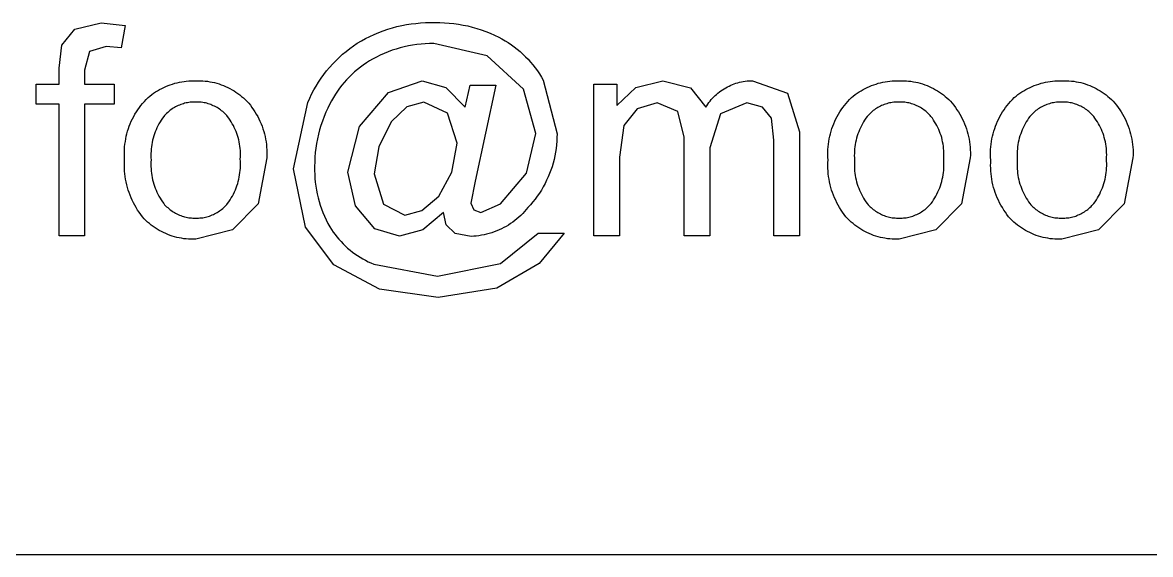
# Model space of a CAD drawing. Header units: inches. Extents: x 0 to 97, y -45 to 96.
# Drawn here: x 70.22 to 80.98, y -44.77 to -39.69 of the extents above; entities that cross this region are included whole.
import ezdxf

# ---------------------------------------------------------------- set-up
doc = ezdxf.new("R2010")
doc.units = ezdxf.units.IN
doc.header["$MEASUREMENT"] = 0
doc.layers.add('Information', color=7, linetype='Continuous', true_color=0x000000)

msp = doc.modelspace()

# ---------------------------------------------------------------- linework, layer by layer
at = {"layer": 'Information'}
for p, q in [((70.72, -39.757), (70.97, -39.697)), ((70.97, -39.697), (71.199, -39.722)), ((73.839, -39.723), (73.884, -39.714)), ((73.884, -39.714), (73.929, -39.707)), ((73.929, -39.707), (73.975, -39.702)), ((73.975, -39.702), (74.02, -39.697)), ((74.02, -39.697), (74.066, -39.695)), ((74.066, -39.695), (74.112, -39.694)), ((74.112, -39.694), (74.158, -39.695)), ((74.158, -39.695), (74.202, -39.695)), ((74.202, -39.695), (74.247, -39.696)), ((74.247, -39.696), (74.292, -39.699)), ((74.292, -39.699), (74.337, -39.704)), ((74.337, -39.704), (74.381, -39.71)), ((74.381, -39.71), (74.426, -39.718)), ((70.595, -39.911), (70.72, -39.757)), ((71.199, -39.722), (71.162, -39.936)), ((73.536, -39.826), (73.578, -39.807)), ((73.578, -39.807), (73.62, -39.789)), ((73.62, -39.789), (73.663, -39.773)), ((73.663, -39.773), (73.706, -39.758)), ((73.706, -39.758), (73.75, -39.745)), ((73.75, -39.745), (73.794, -39.733)), ((73.794, -39.733), (73.839, -39.723)), ((74.426, -39.718), (74.47, -39.727)), ((74.47, -39.727), (74.513, -39.738)), ((74.513, -39.738), (74.556, -39.75)), ((74.556, -39.75), (74.599, -39.764)), ((74.599, -39.764), (74.641, -39.779)), ((74.641, -39.779), (74.683, -39.796)), ((74.683, -39.796), (74.724, -39.814)), ((74.724, -39.814), (74.765, -39.833)), ((70.569, -40.128), (70.595, -39.911)), ((71.018, -39.922), (70.86, -39.97)), ((71.162, -39.936), (71.018, -39.922)), ((73.343, -39.942), (73.379, -39.916)), ((73.379, -39.916), (73.415, -39.891)), ((73.415, -39.891), (73.455, -39.868)), ((73.455, -39.868), (73.495, -39.846)), ((73.495, -39.846), (73.536, -39.826)), ((73.864, -39.925), (73.824, -39.935)), ((73.903, -39.916), (73.864, -39.925)), ((73.943, -39.909), (73.903, -39.916)), ((73.983, -39.903), (73.943, -39.909)), ((74.024, -39.899), (73.983, -39.903)), ((74.064, -39.896), (74.024, -39.899)), ((74.105, -39.894), (74.064, -39.896)), ((74.145, -39.894), (74.105, -39.894)), ((74.656, -40.012), (74.145, -39.894)), ((74.765, -39.833), (74.796, -39.85)), ((74.796, -39.85), (74.827, -39.868)), ((74.827, -39.868), (74.856, -39.886)), ((74.856, -39.886), (74.886, -39.906)), ((74.886, -39.906), (74.914, -39.927)), ((74.914, -39.927), (74.942, -39.949)), ((70.86, -39.97), (70.813, -40.149)), ((73.211, -40.058), (73.243, -40.027)), ((73.243, -40.027), (73.275, -39.997)), ((73.275, -39.997), (73.309, -39.969)), ((73.309, -39.969), (73.343, -39.942)), ((73.598, -40.024), (73.562, -40.043)), ((73.634, -40.006), (73.598, -40.024)), ((73.671, -39.989), (73.634, -40.006)), ((73.709, -39.974), (73.671, -39.989)), ((73.747, -39.959), (73.709, -39.974)), ((73.786, -39.947), (73.747, -39.959)), ((73.824, -39.935), (73.786, -39.947)), ((75.003, -40.329), (74.656, -40.012)), ((74.942, -39.949), (74.969, -39.972)), ((74.969, -39.972), (74.995, -39.995)), ((74.995, -39.995), (75.021, -40.02)), ((75.021, -40.02), (75.045, -40.045)), ((70.569, -40.282), (70.569, -40.128)), ((73.123, -40.156), (73.151, -40.122)), ((73.151, -40.122), (73.181, -40.089)), ((73.181, -40.089), (73.211, -40.058)), ((73.417, -40.143), (73.39, -40.166)), ((73.445, -40.121), (73.417, -40.143)), ((73.473, -40.1), (73.445, -40.121)), ((73.502, -40.08), (73.473, -40.1)), ((73.532, -40.061), (73.502, -40.08)), ((73.562, -40.043), (73.532, -40.061)), ((75.045, -40.045), (75.069, -40.072)), ((75.069, -40.072), (75.091, -40.099)), ((75.091, -40.099), (75.113, -40.127)), ((75.113, -40.127), (75.134, -40.155)), ((70.813, -40.149), (70.813, -40.282)), ((71.762, -40.256), (71.784, -40.253)), ((71.784, -40.253), (71.807, -40.251)), ((71.807, -40.251), (71.829, -40.25)), ((71.829, -40.25), (71.852, -40.249)), ((71.852, -40.249), (71.874, -40.25)), ((71.874, -40.25), (71.897, -40.249)), ((71.897, -40.249), (71.919, -40.25)), ((71.919, -40.25), (71.942, -40.251)), ((71.942, -40.251), (71.964, -40.253)), ((71.964, -40.253), (71.986, -40.255)), ((73.046, -40.263), (73.07, -40.226)), ((73.07, -40.226), (73.096, -40.191)), ((73.096, -40.191), (73.123, -40.156)), ((73.314, -40.24), (73.291, -40.266)), ((73.339, -40.214), (73.314, -40.24)), ((73.364, -40.189), (73.339, -40.214)), ((73.39, -40.166), (73.364, -40.189)), ((73.713, -40.361), (74.033, -40.252)), ((74.033, -40.252), (74.26, -40.314)), ((75.134, -40.155), (75.153, -40.185)), ((75.153, -40.185), (75.172, -40.215)), ((75.172, -40.215), (75.19, -40.245)), ((75.19, -40.245), (75.322, -40.758)), ((76.074, -40.314), (76.332, -40.25)), ((76.332, -40.25), (76.596, -40.316)), ((77.117, -40.254), (77.135, -40.252)), ((77.135, -40.252), (77.152, -40.251)), ((77.152, -40.251), (77.17, -40.25)), ((77.17, -40.25), (77.188, -40.25)), ((77.188, -40.25), (77.52, -40.369)), ((78.475, -40.256), (78.497, -40.253)), ((78.497, -40.253), (78.52, -40.251)), ((78.52, -40.251), (78.542, -40.25)), ((78.542, -40.25), (78.565, -40.249)), ((78.565, -40.249), (78.587, -40.25)), ((78.587, -40.25), (78.61, -40.249)), ((78.61, -40.249), (78.632, -40.25)), ((78.632, -40.25), (78.655, -40.251)), ((78.655, -40.251), (78.677, -40.253)), ((78.677, -40.253), (78.699, -40.255)), ((80.028, -40.256), (80.05, -40.253)), ((80.05, -40.253), (80.073, -40.251)), ((80.073, -40.251), (80.095, -40.25)), ((80.095, -40.25), (80.117, -40.249)), ((80.117, -40.249), (80.14, -40.25)), ((80.14, -40.25), (80.162, -40.249)), ((80.162, -40.249), (80.185, -40.25)), ((80.185, -40.25), (80.207, -40.251)), ((80.207, -40.251), (80.23, -40.253)), ((80.23, -40.253), (80.252, -40.255)), ((70.352, -40.473), (70.352, -40.282)), ((70.352, -40.282), (70.569, -40.282)), ((70.813, -40.282), (71.096, -40.282)), ((71.096, -40.282), (71.096, -40.473)), ((71.472, -40.369), (71.491, -40.357)), ((71.491, -40.357), (71.51, -40.345)), ((71.51, -40.345), (71.529, -40.334)), ((71.529, -40.334), (71.549, -40.323)), ((71.549, -40.323), (71.569, -40.313)), ((71.569, -40.313), (71.59, -40.304)), ((71.59, -40.304), (71.61, -40.296)), ((71.61, -40.296), (71.631, -40.288)), ((71.631, -40.288), (71.653, -40.281)), ((71.653, -40.281), (71.674, -40.274)), ((71.674, -40.274), (71.696, -40.269)), ((71.696, -40.269), (71.718, -40.264)), ((71.718, -40.264), (71.74, -40.259)), ((71.74, -40.259), (71.762, -40.256)), ((71.986, -40.255), (72.009, -40.259)), ((72.009, -40.259), (72.031, -40.263)), ((72.031, -40.263), (72.053, -40.268)), ((72.053, -40.268), (72.075, -40.274)), ((72.075, -40.274), (72.096, -40.28)), ((72.096, -40.28), (72.118, -40.288)), ((72.118, -40.288), (72.139, -40.296)), ((72.139, -40.296), (72.159, -40.305)), ((72.159, -40.305), (72.18, -40.314)), ((72.18, -40.314), (72.2, -40.324)), ((72.2, -40.324), (72.22, -40.335)), ((72.22, -40.335), (72.239, -40.347)), ((72.239, -40.347), (72.258, -40.359)), ((72.258, -40.359), (72.277, -40.372)), ((72.98, -40.377), (73.001, -40.338)), ((73.001, -40.338), (73.023, -40.3)), ((73.023, -40.3), (73.046, -40.263)), ((73.226, -40.35), (73.206, -40.379)), ((73.246, -40.321), (73.226, -40.35)), ((73.268, -40.293), (73.246, -40.321)), ((73.291, -40.266), (73.268, -40.293)), ((74.26, -40.314), (74.445, -40.503)), ((74.445, -40.503), (74.492, -40.292)), ((74.492, -40.292), (74.736, -40.292)), ((74.736, -40.292), (74.539, -41.207)), ((75.12, -40.754), (75.003, -40.329)), ((75.674, -41.73), (75.674, -40.282)), ((75.674, -40.282), (75.893, -40.282)), ((75.893, -40.282), (75.893, -40.485)), ((75.893, -40.485), (76.074, -40.314)), ((76.596, -40.316), (76.741, -40.503)), ((76.857, -40.368), (76.871, -40.357)), ((76.871, -40.357), (76.886, -40.346)), ((76.886, -40.346), (76.901, -40.336)), ((76.901, -40.336), (76.916, -40.326)), ((76.916, -40.326), (76.931, -40.317)), ((76.931, -40.317), (76.947, -40.309)), ((76.947, -40.309), (76.963, -40.301)), ((76.963, -40.301), (76.979, -40.293)), ((76.979, -40.293), (76.996, -40.286)), ((76.996, -40.286), (77.012, -40.28)), ((77.012, -40.28), (77.029, -40.274)), ((77.029, -40.274), (77.047, -40.269)), ((77.047, -40.269), (77.064, -40.264)), ((77.064, -40.264), (77.081, -40.261)), ((77.081, -40.261), (77.099, -40.257)), ((77.099, -40.257), (77.117, -40.254)), ((78.185, -40.369), (78.204, -40.357)), ((78.204, -40.357), (78.223, -40.345)), ((78.223, -40.345), (78.242, -40.334)), ((78.242, -40.334), (78.262, -40.323)), ((78.262, -40.323), (78.282, -40.313)), ((78.282, -40.313), (78.303, -40.304)), ((78.303, -40.304), (78.323, -40.296)), ((78.323, -40.296), (78.344, -40.288)), ((78.344, -40.288), (78.366, -40.281)), ((78.366, -40.281), (78.387, -40.274)), ((78.387, -40.274), (78.409, -40.269)), ((78.409, -40.269), (78.431, -40.264)), ((78.431, -40.264), (78.453, -40.259)), ((78.453, -40.259), (78.475, -40.256)), ((78.699, -40.255), (78.722, -40.259)), ((78.722, -40.259), (78.744, -40.263)), ((78.744, -40.263), (78.766, -40.268)), ((78.766, -40.268), (78.788, -40.274)), ((78.788, -40.274), (78.809, -40.28)), ((78.809, -40.28), (78.831, -40.288)), ((78.831, -40.288), (78.852, -40.296)), ((78.852, -40.296), (78.872, -40.305)), ((78.872, -40.305), (78.893, -40.314)), ((78.893, -40.314), (78.913, -40.324)), ((78.913, -40.324), (78.933, -40.335)), ((78.933, -40.335), (78.952, -40.347)), ((78.952, -40.347), (78.971, -40.359)), ((78.971, -40.359), (78.99, -40.372)), ((79.738, -40.369), (79.756, -40.357)), ((79.756, -40.357), (79.776, -40.345)), ((79.776, -40.345), (79.795, -40.334)), ((79.795, -40.334), (79.815, -40.323)), ((79.815, -40.323), (79.835, -40.313)), ((79.835, -40.313), (79.855, -40.304)), ((79.855, -40.304), (79.876, -40.296)), ((79.876, -40.296), (79.897, -40.288)), ((79.897, -40.288), (79.919, -40.281)), ((79.919, -40.281), (79.94, -40.274)), ((79.94, -40.274), (79.962, -40.269)), ((79.962, -40.269), (79.984, -40.264)), ((79.984, -40.264), (80.006, -40.259)), ((80.006, -40.259), (80.028, -40.256)), ((80.252, -40.255), (80.275, -40.259)), ((80.275, -40.259), (80.297, -40.263)), ((80.297, -40.263), (80.319, -40.268)), ((80.319, -40.268), (80.341, -40.274)), ((80.341, -40.274), (80.362, -40.28)), ((80.362, -40.28), (80.383, -40.288)), ((80.383, -40.288), (80.405, -40.296)), ((80.405, -40.296), (80.425, -40.305)), ((80.425, -40.305), (80.446, -40.314)), ((80.446, -40.314), (80.466, -40.324)), ((80.466, -40.324), (80.486, -40.335)), ((80.486, -40.335), (80.505, -40.347)), ((80.505, -40.347), (80.524, -40.359)), ((80.524, -40.359), (80.543, -40.372)), ((71.351, -40.486), (71.367, -40.466)), ((71.367, -40.466), (71.384, -40.447)), ((71.384, -40.447), (71.401, -40.428)), ((71.401, -40.428), (71.419, -40.41)), ((71.419, -40.41), (71.436, -40.396)), ((71.436, -40.396), (71.454, -40.382)), ((71.454, -40.382), (71.472, -40.369)), ((71.756, -40.469), (71.743, -40.473)), ((71.768, -40.465), (71.756, -40.469)), ((71.781, -40.462), (71.768, -40.465)), ((71.794, -40.459), (71.781, -40.462)), ((71.808, -40.457), (71.794, -40.459)), ((71.821, -40.455), (71.808, -40.457)), ((71.834, -40.454), (71.821, -40.455)), ((71.847, -40.453), (71.834, -40.454)), ((71.861, -40.453), (71.847, -40.453)), ((71.874, -40.453), (71.861, -40.453)), ((71.887, -40.453), (71.874, -40.453)), ((71.9, -40.453), (71.887, -40.453)), ((71.914, -40.454), (71.9, -40.453)), ((71.927, -40.455), (71.914, -40.454)), ((71.94, -40.457), (71.927, -40.455)), ((71.953, -40.46), (71.94, -40.457)), ((71.966, -40.462), (71.953, -40.46)), ((71.979, -40.465), (71.966, -40.462)), ((71.992, -40.469), (71.979, -40.465)), ((72.277, -40.372), (72.295, -40.385)), ((72.295, -40.385), (72.312, -40.399)), ((72.312, -40.399), (72.329, -40.414)), ((72.329, -40.414), (72.346, -40.429)), ((72.346, -40.429), (72.362, -40.445)), ((72.362, -40.445), (72.379, -40.465)), ((72.379, -40.465), (72.395, -40.484)), ((72.806, -41.091), (72.943, -40.457)), ((72.943, -40.457), (72.961, -40.417)), ((72.961, -40.417), (72.98, -40.377)), ((73.17, -40.44), (73.153, -40.471)), ((73.188, -40.409), (73.17, -40.44)), ((73.206, -40.379), (73.188, -40.409)), ((73.437, -40.688), (73.713, -40.361)), ((74.051, -40.455), (73.887, -40.5)), ((74.275, -40.558), (74.051, -40.455)), ((76.278, -40.462), (76.086, -40.517)), ((76.474, -40.544), (76.278, -40.462)), ((76.76, -40.473), (76.771, -40.458)), ((76.771, -40.458), (76.782, -40.444)), ((76.782, -40.444), (76.793, -40.43)), ((76.793, -40.43), (76.805, -40.417)), ((76.805, -40.417), (76.818, -40.404)), ((76.818, -40.404), (76.83, -40.392)), ((76.83, -40.392), (76.844, -40.38)), ((76.844, -40.38), (76.857, -40.368)), ((77.134, -40.462), (76.88, -40.564)), ((77.281, -40.502), (77.134, -40.462)), ((77.52, -40.369), (77.635, -40.736)), ((78.064, -40.486), (78.08, -40.466)), ((78.08, -40.466), (78.097, -40.447)), ((78.097, -40.447), (78.114, -40.428)), ((78.114, -40.428), (78.132, -40.41)), ((78.132, -40.41), (78.149, -40.396)), ((78.149, -40.396), (78.167, -40.382)), ((78.167, -40.382), (78.185, -40.369)), ((78.469, -40.469), (78.456, -40.473)), ((78.481, -40.465), (78.469, -40.469)), ((78.494, -40.462), (78.481, -40.465)), ((78.507, -40.459), (78.494, -40.462)), ((78.521, -40.457), (78.507, -40.459)), ((78.534, -40.455), (78.521, -40.457)), ((78.547, -40.454), (78.534, -40.455)), ((78.56, -40.453), (78.547, -40.454)), ((78.574, -40.453), (78.56, -40.453)), ((78.587, -40.453), (78.574, -40.453)), ((78.6, -40.453), (78.587, -40.453)), ((78.613, -40.453), (78.6, -40.453)), ((78.627, -40.454), (78.613, -40.453)), ((78.64, -40.455), (78.627, -40.454)), ((78.653, -40.457), (78.64, -40.455)), ((78.666, -40.46), (78.653, -40.457)), ((78.679, -40.462), (78.666, -40.46)), ((78.692, -40.465), (78.679, -40.462)), ((78.705, -40.469), (78.692, -40.465)), ((78.99, -40.372), (79.008, -40.385)), ((79.008, -40.385), (79.025, -40.399)), ((79.025, -40.399), (79.042, -40.414)), ((79.042, -40.414), (79.059, -40.429)), ((79.059, -40.429), (79.075, -40.445)), ((79.075, -40.445), (79.092, -40.465)), ((79.092, -40.465), (79.108, -40.484)), ((79.617, -40.486), (79.633, -40.466)), ((79.633, -40.466), (79.649, -40.447)), ((79.649, -40.447), (79.667, -40.428)), ((79.667, -40.428), (79.684, -40.41)), ((79.684, -40.41), (79.702, -40.396)), ((79.702, -40.396), (79.72, -40.382)), ((79.72, -40.382), (79.738, -40.369)), ((80.021, -40.469), (80.009, -40.473)), ((80.034, -40.465), (80.021, -40.469)), ((80.047, -40.462), (80.034, -40.465)), ((80.06, -40.459), (80.047, -40.462)), ((80.073, -40.457), (80.06, -40.459)), ((80.087, -40.455), (80.073, -40.457)), ((80.1, -40.454), (80.087, -40.455)), ((80.113, -40.453), (80.1, -40.454)), ((80.126, -40.453), (80.113, -40.453)), ((80.14, -40.453), (80.126, -40.453)), ((80.153, -40.453), (80.14, -40.453)), ((80.166, -40.453), (80.153, -40.453)), ((80.18, -40.454), (80.166, -40.453)), ((80.193, -40.455), (80.18, -40.454)), ((80.206, -40.457), (80.193, -40.455)), ((80.219, -40.46), (80.206, -40.457)), ((80.232, -40.462), (80.219, -40.46)), ((80.245, -40.465), (80.232, -40.462)), ((80.258, -40.469), (80.245, -40.465)), ((80.543, -40.372), (80.561, -40.385)), ((80.561, -40.385), (80.578, -40.399)), ((80.578, -40.399), (80.595, -40.414)), ((80.595, -40.414), (80.612, -40.429)), ((80.612, -40.429), (80.628, -40.445)), ((80.628, -40.445), (80.645, -40.465)), ((80.645, -40.465), (80.661, -40.484)), ((70.569, -40.473), (70.352, -40.473)), ((70.569, -41.73), (70.569, -40.473)), ((71.096, -40.473), (70.813, -40.473)), ((70.813, -40.473), (70.813, -41.73)), ((71.282, -40.591), (71.294, -40.569)), ((71.294, -40.569), (71.307, -40.548)), ((71.307, -40.548), (71.321, -40.526)), ((71.321, -40.526), (71.336, -40.506)), ((71.336, -40.506), (71.351, -40.486)), ((71.586, -40.571), (71.577, -40.58)), ((71.596, -40.561), (71.586, -40.571)), ((71.606, -40.552), (71.596, -40.561)), ((71.616, -40.544), (71.606, -40.552)), ((71.626, -40.535), (71.616, -40.544)), ((71.637, -40.527), (71.626, -40.535)), ((71.648, -40.519), (71.637, -40.527)), ((71.659, -40.512), (71.648, -40.519)), ((71.67, -40.505), (71.659, -40.512)), ((71.682, -40.499), (71.67, -40.505)), ((71.694, -40.493), (71.682, -40.499)), ((71.706, -40.487), (71.694, -40.493)), ((71.718, -40.482), (71.706, -40.487)), ((71.73, -40.477), (71.718, -40.482)), ((71.743, -40.473), (71.73, -40.477)), ((72.004, -40.473), (71.992, -40.469)), ((72.017, -40.477), (72.004, -40.473)), ((72.029, -40.482), (72.017, -40.477)), ((72.041, -40.488), (72.029, -40.482)), ((72.053, -40.493), (72.041, -40.488)), ((72.065, -40.499), (72.053, -40.493)), ((72.077, -40.506), (72.065, -40.499)), ((72.088, -40.513), (72.077, -40.506)), ((72.099, -40.52), (72.088, -40.513)), ((72.11, -40.528), (72.099, -40.52)), ((72.12, -40.536), (72.11, -40.528)), ((72.131, -40.544), (72.12, -40.536)), ((72.141, -40.553), (72.131, -40.544)), ((72.15, -40.562), (72.141, -40.553)), ((72.16, -40.571), (72.15, -40.562)), ((72.169, -40.581), (72.16, -40.571)), ((72.395, -40.484), (72.41, -40.505)), ((72.41, -40.505), (72.425, -40.526)), ((72.425, -40.526), (72.439, -40.547)), ((72.439, -40.547), (72.452, -40.569)), ((72.452, -40.569), (72.465, -40.591)), ((73.115, -40.551), (73.098, -40.592)), ((73.134, -40.511), (73.115, -40.551)), ((73.153, -40.471), (73.134, -40.511)), ((73.887, -40.5), (73.738, -40.642)), ((74.367, -40.845), (74.275, -40.558)), ((76.086, -40.517), (75.958, -40.676)), ((76.534, -40.789), (76.474, -40.544)), ((76.741, -40.503), (76.75, -40.488)), ((76.75, -40.488), (76.76, -40.473)), ((76.88, -40.564), (76.779, -40.889)), ((77.367, -40.606), (77.281, -40.502)), ((77.995, -40.591), (78.007, -40.569)), ((78.007, -40.569), (78.02, -40.548)), ((78.02, -40.548), (78.034, -40.526)), ((78.034, -40.526), (78.049, -40.506)), ((78.049, -40.506), (78.064, -40.486)), ((78.3, -40.571), (78.29, -40.58)), ((78.309, -40.561), (78.3, -40.571)), ((78.319, -40.552), (78.309, -40.561)), ((78.329, -40.544), (78.319, -40.552)), ((78.339, -40.535), (78.329, -40.544)), ((78.35, -40.527), (78.339, -40.535)), ((78.361, -40.519), (78.35, -40.527)), ((78.372, -40.512), (78.361, -40.519)), ((78.383, -40.505), (78.372, -40.512)), ((78.395, -40.499), (78.383, -40.505)), ((78.407, -40.493), (78.395, -40.499)), ((78.419, -40.487), (78.407, -40.493)), ((78.431, -40.482), (78.419, -40.487)), ((78.443, -40.477), (78.431, -40.482)), ((78.456, -40.473), (78.443, -40.477)), ((78.717, -40.473), (78.705, -40.469)), ((78.73, -40.477), (78.717, -40.473)), ((78.742, -40.482), (78.73, -40.477)), ((78.754, -40.488), (78.742, -40.482)), ((78.766, -40.493), (78.754, -40.488)), ((78.778, -40.499), (78.766, -40.493)), ((78.79, -40.506), (78.778, -40.499)), ((78.801, -40.513), (78.79, -40.506)), ((78.812, -40.52), (78.801, -40.513)), ((78.823, -40.528), (78.812, -40.52)), ((78.833, -40.536), (78.823, -40.528)), ((78.844, -40.544), (78.833, -40.536)), ((78.854, -40.553), (78.844, -40.544)), ((78.863, -40.562), (78.854, -40.553)), ((78.873, -40.571), (78.863, -40.562)), ((78.882, -40.581), (78.873, -40.571)), ((79.108, -40.484), (79.123, -40.505)), ((79.123, -40.505), (79.138, -40.526)), ((79.138, -40.526), (79.152, -40.547)), ((79.152, -40.547), (79.165, -40.569)), ((79.165, -40.569), (79.178, -40.591)), ((79.548, -40.591), (79.56, -40.569)), ((79.56, -40.569), (79.573, -40.548)), ((79.573, -40.548), (79.587, -40.526)), ((79.587, -40.526), (79.602, -40.506)), ((79.602, -40.506), (79.617, -40.486)), ((79.852, -40.571), (79.843, -40.58)), ((79.862, -40.561), (79.852, -40.571)), ((79.872, -40.552), (79.862, -40.561)), ((79.882, -40.544), (79.872, -40.552)), ((79.892, -40.535), (79.882, -40.544)), ((79.903, -40.527), (79.892, -40.535)), ((79.913, -40.519), (79.903, -40.527)), ((79.925, -40.512), (79.913, -40.519)), ((79.936, -40.505), (79.925, -40.512)), ((79.948, -40.499), (79.936, -40.505)), ((79.96, -40.493), (79.948, -40.499)), ((79.972, -40.487), (79.96, -40.493)), ((79.984, -40.482), (79.972, -40.487)), ((79.996, -40.477), (79.984, -40.482)), ((80.009, -40.473), (79.996, -40.477)), ((80.27, -40.473), (80.258, -40.469)), ((80.283, -40.477), (80.27, -40.473)), ((80.295, -40.482), (80.283, -40.477)), ((80.307, -40.488), (80.295, -40.482)), ((80.319, -40.493), (80.307, -40.488)), ((80.331, -40.499), (80.319, -40.493)), ((80.342, -40.506), (80.331, -40.499)), ((80.354, -40.513), (80.342, -40.506)), ((80.365, -40.52), (80.354, -40.513)), ((80.376, -40.528), (80.365, -40.52)), ((80.386, -40.536), (80.376, -40.528)), ((80.396, -40.544), (80.386, -40.536)), ((80.406, -40.553), (80.396, -40.544)), ((80.416, -40.562), (80.406, -40.553)), ((80.425, -40.571), (80.416, -40.562)), ((80.434, -40.581), (80.425, -40.571)), ((80.661, -40.484), (80.676, -40.505)), ((80.676, -40.505), (80.691, -40.526)), ((80.691, -40.526), (80.705, -40.547)), ((80.705, -40.547), (80.718, -40.569)), ((80.718, -40.569), (80.73, -40.591)), ((71.232, -40.707), (71.24, -40.683)), ((71.24, -40.683), (71.249, -40.66)), ((71.249, -40.66), (71.259, -40.637)), ((71.259, -40.637), (71.27, -40.614)), ((71.27, -40.614), (71.282, -40.591)), ((71.513, -40.68), (71.504, -40.699)), ((71.523, -40.661), (71.513, -40.68)), ((71.533, -40.643), (71.523, -40.661)), ((71.544, -40.625), (71.533, -40.643)), ((71.556, -40.607), (71.544, -40.625)), ((71.569, -40.59), (71.556, -40.607)), ((71.577, -40.58), (71.569, -40.59)), ((72.177, -40.591), (72.169, -40.581)), ((72.19, -40.608), (72.177, -40.591)), ((72.201, -40.625), (72.19, -40.608)), ((72.212, -40.642), (72.201, -40.625)), ((72.223, -40.66), (72.212, -40.642)), ((72.233, -40.678), (72.223, -40.66)), ((72.242, -40.697), (72.233, -40.678)), ((72.465, -40.591), (72.476, -40.614)), ((72.476, -40.614), (72.487, -40.637)), ((72.487, -40.637), (72.497, -40.661)), ((72.497, -40.661), (72.507, -40.684)), ((73.068, -40.676), (73.055, -40.718)), ((73.082, -40.634), (73.068, -40.676)), ((73.098, -40.592), (73.082, -40.634)), ((73.738, -40.642), (73.622, -40.881)), ((75.958, -40.676), (75.919, -40.979)), ((77.391, -40.818), (77.367, -40.606)), ((77.945, -40.707), (77.953, -40.683)), ((77.953, -40.683), (77.962, -40.66)), ((77.962, -40.66), (77.973, -40.637)), ((77.973, -40.637), (77.983, -40.614)), ((77.983, -40.614), (77.995, -40.591)), ((78.226, -40.68), (78.217, -40.699)), ((78.236, -40.661), (78.226, -40.68)), ((78.246, -40.643), (78.236, -40.661)), ((78.257, -40.625), (78.246, -40.643)), ((78.269, -40.607), (78.257, -40.625)), ((78.282, -40.59), (78.269, -40.607)), ((78.29, -40.58), (78.282, -40.59)), ((78.89, -40.591), (78.882, -40.581)), ((78.903, -40.608), (78.89, -40.591)), ((78.914, -40.625), (78.903, -40.608)), ((78.925, -40.642), (78.914, -40.625)), ((78.936, -40.66), (78.925, -40.642)), ((78.946, -40.678), (78.936, -40.66)), ((78.955, -40.697), (78.946, -40.678)), ((79.178, -40.591), (79.189, -40.614)), ((79.189, -40.614), (79.2, -40.637)), ((79.2, -40.637), (79.21, -40.661)), ((79.21, -40.661), (79.22, -40.684)), ((79.498, -40.707), (79.506, -40.683)), ((79.506, -40.683), (79.515, -40.66)), ((79.515, -40.66), (79.525, -40.637)), ((79.525, -40.637), (79.536, -40.614)), ((79.536, -40.614), (79.548, -40.591)), ((79.779, -40.68), (79.769, -40.699)), ((79.789, -40.661), (79.779, -40.68)), ((79.799, -40.643), (79.789, -40.661)), ((79.81, -40.625), (79.799, -40.643)), ((79.822, -40.607), (79.81, -40.625)), ((79.834, -40.59), (79.822, -40.607)), ((79.843, -40.58), (79.834, -40.59)), ((80.443, -40.591), (80.434, -40.581)), ((80.455, -40.608), (80.443, -40.591)), ((80.467, -40.625), (80.455, -40.608)), ((80.478, -40.642), (80.467, -40.625)), ((80.489, -40.66), (80.478, -40.642)), ((80.499, -40.678), (80.489, -40.66)), ((80.508, -40.697), (80.499, -40.678)), ((80.73, -40.591), (80.742, -40.614)), ((80.742, -40.614), (80.753, -40.637)), ((80.753, -40.637), (80.763, -40.661)), ((80.763, -40.661), (80.772, -40.684)), ((71.206, -40.805), (71.211, -40.78)), ((71.211, -40.78), (71.217, -40.756)), ((71.217, -40.756), (71.224, -40.731)), ((71.224, -40.731), (71.232, -40.707)), ((71.473, -40.777), (71.467, -40.797)), ((71.48, -40.757), (71.473, -40.777)), ((71.487, -40.737), (71.48, -40.757)), ((71.495, -40.718), (71.487, -40.737)), ((71.504, -40.699), (71.495, -40.718)), ((72.251, -40.715), (72.242, -40.697)), ((72.259, -40.735), (72.251, -40.715)), ((72.266, -40.754), (72.259, -40.735)), ((72.273, -40.773), (72.266, -40.754)), ((72.279, -40.793), (72.273, -40.773)), ((72.507, -40.684), (72.515, -40.709)), ((72.515, -40.709), (72.523, -40.733)), ((72.523, -40.733), (72.529, -40.758)), ((72.529, -40.758), (72.535, -40.783)), ((72.535, -40.783), (72.54, -40.808)), ((73.044, -40.761), (73.035, -40.804)), ((73.055, -40.718), (73.044, -40.761)), ((73.326, -41.122), (73.437, -40.688)), ((75.029, -41.132), (75.12, -40.754)), ((75.322, -40.758), (75.321, -40.793)), ((76.534, -41.73), (76.534, -40.789)), ((77.635, -40.736), (77.635, -41.73)), ((77.919, -40.805), (77.924, -40.78)), ((77.924, -40.78), (77.93, -40.756)), ((77.93, -40.756), (77.937, -40.731)), ((77.937, -40.731), (77.945, -40.707)), ((78.186, -40.777), (78.18, -40.797)), ((78.193, -40.757), (78.186, -40.777)), ((78.2, -40.737), (78.193, -40.757)), ((78.208, -40.718), (78.2, -40.737)), ((78.217, -40.699), (78.208, -40.718)), ((78.964, -40.715), (78.955, -40.697)), ((78.972, -40.735), (78.964, -40.715)), ((78.979, -40.754), (78.972, -40.735)), ((78.986, -40.773), (78.979, -40.754)), ((78.992, -40.793), (78.986, -40.773)), ((79.22, -40.684), (79.228, -40.709)), ((79.228, -40.709), (79.236, -40.733)), ((79.236, -40.733), (79.242, -40.758)), ((79.242, -40.758), (79.248, -40.783)), ((79.248, -40.783), (79.253, -40.808)), ((79.472, -40.805), (79.477, -40.78)), ((79.477, -40.78), (79.483, -40.756)), ((79.483, -40.756), (79.49, -40.731)), ((79.49, -40.731), (79.498, -40.707)), ((79.739, -40.777), (79.733, -40.797)), ((79.746, -40.757), (79.739, -40.777)), ((79.753, -40.737), (79.746, -40.757)), ((79.761, -40.718), (79.753, -40.737)), ((79.769, -40.699), (79.761, -40.718)), ((80.517, -40.715), (80.508, -40.697)), ((80.525, -40.735), (80.517, -40.715)), ((80.532, -40.754), (80.525, -40.735)), ((80.538, -40.773), (80.532, -40.754)), ((80.544, -40.793), (80.538, -40.773)), ((80.772, -40.684), (80.781, -40.709)), ((80.781, -40.709), (80.788, -40.733)), ((80.788, -40.733), (80.795, -40.758)), ((80.795, -40.758), (80.801, -40.783)), ((80.801, -40.783), (80.806, -40.808)), ((71.194, -40.905), (71.195, -40.88)), ((71.195, -40.88), (71.198, -40.855)), ((71.198, -40.855), (71.202, -40.83)), ((71.202, -40.83), (71.206, -40.805)), ((71.451, -40.88), (71.448, -40.901)), ((71.454, -40.859), (71.451, -40.88)), ((71.457, -40.838), (71.454, -40.859)), ((71.462, -40.818), (71.457, -40.838)), ((71.467, -40.797), (71.462, -40.818)), ((72.284, -40.813), (72.279, -40.793)), ((72.288, -40.833), (72.284, -40.813)), ((72.292, -40.854), (72.288, -40.833)), ((72.295, -40.874), (72.292, -40.854)), ((72.298, -40.895), (72.295, -40.874)), ((72.3, -40.915), (72.298, -40.895)), ((72.54, -40.808), (72.545, -40.833)), ((72.545, -40.833), (72.548, -40.858)), ((72.548, -40.858), (72.55, -40.884)), ((72.55, -40.884), (72.552, -40.909)), ((73.02, -40.892), (73.014, -40.936)), ((73.026, -40.848), (73.02, -40.892)), ((73.035, -40.804), (73.026, -40.848)), ((73.622, -40.881), (73.578, -41.138)), ((74.318, -41.123), (74.367, -40.845)), ((75.313, -40.898), (75.307, -40.933)), ((75.317, -40.863), (75.313, -40.898)), ((75.32, -40.828), (75.317, -40.863)), ((75.321, -40.793), (75.32, -40.828)), ((76.779, -40.889), (76.779, -41.73)), ((77.391, -41.73), (77.391, -40.818)), ((77.907, -40.905), (77.908, -40.88)), ((77.908, -40.88), (77.911, -40.855)), ((77.911, -40.855), (77.915, -40.83)), ((77.915, -40.83), (77.919, -40.805)), ((78.164, -40.88), (78.161, -40.901)), ((78.167, -40.859), (78.164, -40.88)), ((78.17, -40.838), (78.167, -40.859)), ((78.175, -40.818), (78.17, -40.838)), ((78.18, -40.797), (78.175, -40.818)), ((78.997, -40.813), (78.992, -40.793)), ((79.001, -40.833), (78.997, -40.813)), ((79.005, -40.854), (79.001, -40.833)), ((79.008, -40.874), (79.005, -40.854)), ((79.011, -40.895), (79.008, -40.874)), ((79.013, -40.915), (79.011, -40.895)), ((79.253, -40.808), (79.258, -40.833)), ((79.258, -40.833), (79.261, -40.858)), ((79.261, -40.858), (79.263, -40.884)), ((79.263, -40.884), (79.265, -40.909)), ((79.459, -40.905), (79.461, -40.88)), ((79.461, -40.88), (79.464, -40.855)), ((79.464, -40.855), (79.467, -40.83)), ((79.467, -40.83), (79.472, -40.805)), ((79.716, -40.88), (79.714, -40.901)), ((79.72, -40.859), (79.716, -40.88)), ((79.723, -40.838), (79.72, -40.859)), ((79.728, -40.818), (79.723, -40.838)), ((79.733, -40.797), (79.728, -40.818)), ((80.55, -40.813), (80.544, -40.793)), ((80.554, -40.833), (80.55, -40.813)), ((80.558, -40.854), (80.554, -40.833)), ((80.561, -40.874), (80.558, -40.854)), ((80.564, -40.895), (80.561, -40.874)), ((80.565, -40.915), (80.564, -40.895)), ((80.806, -40.808), (80.81, -40.833)), ((80.81, -40.833), (80.814, -40.858)), ((80.814, -40.858), (80.816, -40.884)), ((80.816, -40.884), (80.818, -40.909)), ((71.193, -40.93), (71.194, -40.905)), ((71.193, -40.956), (71.193, -40.93)), ((71.193, -40.981), (71.193, -40.956)), ((71.195, -41.006), (71.193, -40.981)), ((71.194, -41.033), (71.195, -41.006)), ((71.446, -40.943), (71.445, -40.964)), ((71.445, -40.964), (71.446, -40.985)), ((71.447, -40.922), (71.446, -40.943)), ((71.446, -40.985), (71.447, -41.006)), ((71.447, -41.006), (71.446, -41.027)), ((71.448, -40.901), (71.447, -40.922)), ((72.299, -40.998), (72.3, -40.977)), ((72.301, -41.019), (72.299, -40.998)), ((72.301, -40.936), (72.3, -40.915)), ((72.3, -40.977), (72.301, -40.957)), ((72.301, -40.957), (72.301, -40.936)), ((72.552, -40.986), (72.468, -41.425)), ((72.552, -40.909), (72.553, -40.935)), ((72.553, -40.96), (72.552, -40.986)), ((72.553, -40.935), (72.553, -40.96)), ((73.011, -40.98), (73.009, -41.025)), ((73.014, -40.936), (73.011, -40.98)), ((75.293, -41.002), (75.284, -41.036)), ((75.301, -40.968), (75.293, -41.002)), ((75.307, -40.933), (75.301, -40.968)), ((75.919, -40.979), (75.919, -41.73)), ((77.906, -40.93), (77.907, -40.905)), ((77.906, -40.956), (77.906, -40.93)), ((77.906, -40.981), (77.906, -40.956)), ((77.908, -41.006), (77.906, -40.981)), ((77.907, -41.033), (77.908, -41.006)), ((78.159, -40.943), (78.158, -40.964)), ((78.158, -40.964), (78.159, -40.985)), ((78.16, -40.922), (78.159, -40.943)), ((78.159, -40.985), (78.16, -41.006)), ((78.16, -41.006), (78.159, -41.027)), ((78.161, -40.901), (78.16, -40.922)), ((79.012, -40.998), (79.013, -40.977)), ((79.014, -41.019), (79.012, -40.998)), ((79.014, -40.936), (79.013, -40.915)), ((79.013, -40.977), (79.014, -40.957)), ((79.014, -40.957), (79.014, -40.936)), ((79.265, -40.986), (79.181, -41.425)), ((79.265, -40.909), (79.266, -40.935)), ((79.266, -40.96), (79.265, -40.986)), ((79.266, -40.935), (79.266, -40.96)), ((79.458, -40.956), (79.459, -40.93)), ((79.459, -40.981), (79.458, -40.956)), ((79.459, -40.93), (79.459, -40.905)), ((79.461, -41.006), (79.459, -40.981)), ((79.46, -41.033), (79.461, -41.006)), ((79.712, -40.943), (79.711, -40.964)), ((79.711, -40.964), (79.712, -40.985)), ((79.714, -40.901), (79.712, -40.922)), ((79.712, -40.922), (79.712, -40.943)), ((79.712, -40.985), (79.713, -41.006)), ((79.713, -41.006), (79.712, -41.027)), ((80.566, -40.936), (80.565, -40.915)), ((80.565, -40.998), (80.566, -40.977)), ((80.566, -41.019), (80.565, -40.998)), ((80.567, -40.957), (80.566, -40.936)), ((80.566, -40.977), (80.567, -40.957)), ((80.817, -40.986), (80.734, -41.425)), ((80.818, -40.96), (80.817, -40.986)), ((80.818, -40.909), (80.819, -40.935)), ((80.819, -40.935), (80.818, -40.96)), ((71.193, -41.059), (71.194, -41.033)), ((71.194, -41.085), (71.193, -41.059)), ((71.195, -41.112), (71.194, -41.085)), ((71.197, -41.138), (71.195, -41.112)), ((71.446, -41.027), (71.445, -41.048)), ((71.445, -41.048), (71.446, -41.069)), ((71.446, -41.069), (71.447, -41.091)), ((71.447, -41.091), (71.448, -41.112)), ((71.448, -41.112), (71.451, -41.133)), ((72.296, -41.126), (72.299, -41.105)), ((72.299, -41.105), (72.3, -41.084)), ((72.3, -41.084), (72.301, -41.062)), ((72.301, -41.041), (72.301, -41.019)), ((72.301, -41.062), (72.301, -41.041)), ((72.921, -41.647), (72.806, -41.091)), ((73.009, -41.025), (73.008, -41.069)), ((73.008, -41.069), (73.008, -41.106)), ((73.008, -41.106), (73.009, -41.144)), ((75.263, -41.103), (75.25, -41.136)), ((75.274, -41.07), (75.263, -41.103)), ((75.284, -41.036), (75.274, -41.07)), ((77.906, -41.059), (77.907, -41.033)), ((77.907, -41.085), (77.906, -41.059)), ((77.908, -41.112), (77.907, -41.085)), ((77.91, -41.138), (77.908, -41.112)), ((78.159, -41.027), (78.159, -41.048)), ((78.159, -41.048), (78.159, -41.069)), ((78.159, -41.069), (78.16, -41.091)), ((78.16, -41.091), (78.161, -41.112)), ((78.161, -41.112), (78.164, -41.133)), ((79.009, -41.126), (79.012, -41.105)), ((79.012, -41.105), (79.013, -41.084)), ((79.013, -41.084), (79.014, -41.062)), ((79.014, -41.041), (79.014, -41.019)), ((79.014, -41.062), (79.014, -41.041)), ((79.459, -41.059), (79.46, -41.033)), ((79.46, -41.085), (79.459, -41.059)), ((79.461, -41.112), (79.46, -41.085)), ((79.463, -41.138), (79.461, -41.112)), ((79.712, -41.027), (79.711, -41.048)), ((79.711, -41.048), (79.712, -41.069)), ((79.712, -41.069), (79.712, -41.091)), ((79.712, -41.091), (79.714, -41.112)), ((79.714, -41.112), (79.716, -41.133)), ((80.562, -41.126), (80.564, -41.105)), ((80.564, -41.105), (80.566, -41.084)), ((80.567, -41.041), (80.566, -41.019)), ((80.566, -41.084), (80.567, -41.062)), ((80.567, -41.062), (80.567, -41.041)), ((71.2, -41.164), (71.197, -41.138)), ((71.204, -41.19), (71.2, -41.164)), ((71.209, -41.216), (71.204, -41.19)), ((71.215, -41.242), (71.209, -41.216)), ((71.451, -41.133), (71.454, -41.153)), ((71.454, -41.153), (71.458, -41.174)), ((71.458, -41.174), (71.462, -41.195)), ((71.462, -41.195), (71.467, -41.215)), ((71.467, -41.215), (71.473, -41.236)), ((72.274, -41.231), (72.28, -41.211)), ((72.28, -41.211), (72.285, -41.19)), ((72.285, -41.19), (72.289, -41.169)), ((72.289, -41.169), (72.293, -41.148)), ((72.293, -41.148), (72.296, -41.126)), ((73.009, -41.144), (73.011, -41.182)), ((73.011, -41.182), (73.014, -41.219)), ((73.014, -41.219), (73.019, -41.256)), ((73.397, -41.445), (73.326, -41.122)), ((73.578, -41.138), (73.667, -41.429)), ((74.192, -41.351), (74.318, -41.123)), ((74.539, -41.207), (74.498, -41.418)), ((74.783, -41.425), (75.029, -41.132)), ((75.222, -41.2), (75.207, -41.232)), ((75.237, -41.168), (75.222, -41.2)), ((75.25, -41.136), (75.237, -41.168)), ((77.913, -41.164), (77.91, -41.138)), ((77.917, -41.19), (77.913, -41.164)), ((77.922, -41.216), (77.917, -41.19)), ((77.928, -41.242), (77.922, -41.216)), ((78.164, -41.133), (78.167, -41.153)), ((78.167, -41.153), (78.171, -41.174)), ((78.171, -41.174), (78.175, -41.195)), ((78.175, -41.195), (78.18, -41.215)), ((78.18, -41.215), (78.186, -41.236)), ((78.987, -41.231), (78.993, -41.211)), ((78.993, -41.211), (78.998, -41.19)), ((78.998, -41.19), (79.002, -41.169)), ((79.002, -41.169), (79.006, -41.148)), ((79.006, -41.148), (79.009, -41.126)), ((79.466, -41.164), (79.463, -41.138)), ((79.47, -41.19), (79.466, -41.164)), ((79.475, -41.216), (79.47, -41.19)), ((79.481, -41.242), (79.475, -41.216)), ((79.716, -41.133), (79.72, -41.153)), ((79.72, -41.153), (79.723, -41.174)), ((79.723, -41.174), (79.728, -41.195)), ((79.728, -41.195), (79.733, -41.215)), ((79.733, -41.215), (79.739, -41.236)), ((80.54, -41.231), (80.546, -41.211)), ((80.546, -41.211), (80.551, -41.19)), ((80.551, -41.19), (80.555, -41.169)), ((80.555, -41.169), (80.559, -41.148)), ((80.559, -41.148), (80.562, -41.126)), ((71.222, -41.268), (71.215, -41.242)), ((71.229, -41.293), (71.222, -41.268)), ((71.238, -41.318), (71.229, -41.293)), ((71.247, -41.343), (71.238, -41.318)), ((71.473, -41.236), (71.48, -41.256)), ((71.48, -41.256), (71.487, -41.275)), ((71.487, -41.275), (71.495, -41.295)), ((71.495, -41.295), (71.504, -41.314)), ((71.504, -41.314), (71.513, -41.333)), ((72.234, -41.331), (72.243, -41.311)), ((72.243, -41.311), (72.252, -41.292)), ((72.252, -41.292), (72.26, -41.272)), ((72.26, -41.272), (72.267, -41.252)), ((72.267, -41.252), (72.274, -41.231)), ((73.019, -41.256), (73.025, -41.293)), ((73.025, -41.293), (73.033, -41.33)), ((75.153, -41.323), (75.133, -41.352)), ((75.172, -41.293), (75.153, -41.323)), ((75.19, -41.263), (75.172, -41.293)), ((75.207, -41.232), (75.19, -41.263)), ((77.935, -41.268), (77.928, -41.242)), ((77.942, -41.293), (77.935, -41.268)), ((77.951, -41.318), (77.942, -41.293)), ((77.96, -41.343), (77.951, -41.318)), ((78.186, -41.236), (78.193, -41.256)), ((78.193, -41.256), (78.2, -41.275)), ((78.2, -41.275), (78.208, -41.295)), ((78.208, -41.295), (78.217, -41.314)), ((78.217, -41.314), (78.226, -41.333)), ((78.947, -41.331), (78.956, -41.311)), ((78.956, -41.311), (78.965, -41.292)), ((78.965, -41.292), (78.973, -41.272)), ((78.973, -41.272), (78.98, -41.252)), ((78.98, -41.252), (78.987, -41.231)), ((79.488, -41.268), (79.481, -41.242)), ((79.495, -41.293), (79.488, -41.268)), ((79.503, -41.318), (79.495, -41.293)), ((79.513, -41.343), (79.503, -41.318)), ((79.739, -41.236), (79.746, -41.256)), ((79.746, -41.256), (79.753, -41.275)), ((79.753, -41.275), (79.761, -41.295)), ((79.761, -41.295), (79.769, -41.314)), ((79.769, -41.314), (79.779, -41.333)), ((80.5, -41.331), (80.509, -41.311)), ((80.509, -41.311), (80.518, -41.292)), ((80.518, -41.292), (80.526, -41.272)), ((80.526, -41.272), (80.533, -41.252)), ((80.533, -41.252), (80.54, -41.231)), ((71.257, -41.367), (71.247, -41.343)), ((71.268, -41.391), (71.257, -41.367)), ((71.279, -41.415), (71.268, -41.391)), ((71.292, -41.438), (71.279, -41.415)), ((71.513, -41.333), (71.523, -41.352)), ((71.523, -41.352), (71.533, -41.37)), ((71.533, -41.37), (71.544, -41.388)), ((71.544, -41.388), (71.556, -41.406)), ((71.556, -41.406), (71.569, -41.423)), ((71.569, -41.423), (71.577, -41.433)), ((71.577, -41.433), (71.586, -41.443)), ((72.16, -41.442), (72.169, -41.432)), ((72.169, -41.432), (72.178, -41.422)), ((72.178, -41.422), (72.19, -41.405)), ((72.19, -41.405), (72.202, -41.387)), ((72.202, -41.387), (72.213, -41.368)), ((72.213, -41.368), (72.224, -41.35)), ((72.224, -41.35), (72.234, -41.331)), ((72.468, -41.425), (72.224, -41.674)), ((73.033, -41.33), (73.041, -41.367)), ((73.041, -41.367), (73.051, -41.403)), ((73.051, -41.403), (73.062, -41.439)), ((73.667, -41.429), (73.87, -41.532)), ((74.031, -41.487), (74.192, -41.351)), ((74.498, -41.418), (74.526, -41.481)), ((74.594, -41.508), (74.783, -41.425)), ((75.067, -41.434), (75.044, -41.46)), ((75.09, -41.407), (75.067, -41.434)), ((75.112, -41.38), (75.09, -41.407)), ((75.133, -41.352), (75.112, -41.38)), ((77.97, -41.367), (77.96, -41.343)), ((77.981, -41.391), (77.97, -41.367)), ((77.992, -41.415), (77.981, -41.391)), ((78.005, -41.438), (77.992, -41.415)), ((78.226, -41.333), (78.236, -41.352)), ((78.236, -41.352), (78.246, -41.37)), ((78.246, -41.37), (78.257, -41.388)), ((78.257, -41.388), (78.269, -41.406)), ((78.269, -41.406), (78.282, -41.423)), ((78.282, -41.423), (78.29, -41.433)), ((78.29, -41.433), (78.299, -41.443)), ((78.873, -41.442), (78.882, -41.432)), ((78.882, -41.432), (78.891, -41.422)), ((78.891, -41.422), (78.903, -41.405)), ((78.903, -41.405), (78.915, -41.387)), ((78.915, -41.387), (78.927, -41.368)), ((78.927, -41.368), (78.937, -41.35)), ((78.937, -41.35), (78.947, -41.331)), ((79.181, -41.425), (78.937, -41.674)), ((79.523, -41.367), (79.513, -41.343)), ((79.534, -41.391), (79.523, -41.367)), ((79.545, -41.415), (79.534, -41.391)), ((79.558, -41.438), (79.545, -41.415)), ((79.779, -41.333), (79.789, -41.352)), ((79.789, -41.352), (79.799, -41.37)), ((79.799, -41.37), (79.81, -41.388)), ((79.81, -41.388), (79.822, -41.406)), ((79.822, -41.406), (79.834, -41.423)), ((79.834, -41.423), (79.843, -41.433)), ((79.843, -41.433), (79.852, -41.443)), ((80.426, -41.442), (80.435, -41.432)), ((80.435, -41.432), (80.444, -41.422)), ((80.444, -41.422), (80.456, -41.405)), ((80.456, -41.405), (80.468, -41.387)), ((80.468, -41.387), (80.479, -41.368)), ((80.479, -41.368), (80.49, -41.35)), ((80.49, -41.35), (80.5, -41.331)), ((80.734, -41.425), (80.49, -41.674)), ((71.305, -41.461), (71.292, -41.438)), ((71.319, -41.484), (71.305, -41.461)), ((71.334, -41.505), (71.319, -41.484)), ((71.349, -41.527), (71.334, -41.505)), ((71.366, -41.548), (71.349, -41.527)), ((71.586, -41.443), (71.596, -41.452)), ((71.596, -41.452), (71.606, -41.461)), ((71.606, -41.461), (71.616, -41.47)), ((71.616, -41.47), (71.626, -41.478)), ((71.626, -41.478), (71.637, -41.486)), ((71.637, -41.486), (71.648, -41.494)), ((71.648, -41.494), (71.659, -41.501)), ((71.659, -41.501), (71.67, -41.508)), ((71.67, -41.508), (71.682, -41.515)), ((71.682, -41.515), (71.694, -41.521)), ((71.694, -41.521), (71.706, -41.526)), ((71.706, -41.526), (71.718, -41.532)), ((71.718, -41.532), (71.73, -41.537)), ((71.73, -41.537), (71.743, -41.541)), ((71.743, -41.541), (71.756, -41.545)), ((71.756, -41.545), (71.768, -41.549)), ((71.979, -41.548), (71.992, -41.545)), ((71.992, -41.545), (72.005, -41.541)), ((72.005, -41.541), (72.017, -41.536)), ((72.017, -41.536), (72.03, -41.531)), ((72.03, -41.531), (72.042, -41.526)), ((72.042, -41.526), (72.054, -41.52)), ((72.054, -41.52), (72.066, -41.514)), ((72.066, -41.514), (72.077, -41.508)), ((72.077, -41.508), (72.088, -41.501)), ((72.088, -41.501), (72.1, -41.493)), ((72.1, -41.493), (72.11, -41.486)), ((72.11, -41.486), (72.121, -41.478)), ((72.121, -41.478), (72.131, -41.469)), ((72.131, -41.469), (72.141, -41.46)), ((72.141, -41.46), (72.151, -41.451)), ((72.151, -41.451), (72.16, -41.442)), ((73.062, -41.439), (73.074, -41.474)), ((73.074, -41.474), (73.088, -41.509)), ((73.088, -41.509), (73.102, -41.544)), ((73.102, -41.544), (73.118, -41.578)), ((73.584, -41.663), (73.397, -41.445)), ((73.87, -41.532), (74.031, -41.487)), ((74.238, -41.508), (74.04, -41.672)), ((74.264, -41.625), (74.238, -41.508)), ((74.526, -41.481), (74.594, -41.508)), ((74.976, -41.535), (74.958, -41.552)), ((74.994, -41.517), (74.976, -41.535)), ((75.011, -41.499), (74.994, -41.517)), ((75.028, -41.48), (75.011, -41.499)), ((75.044, -41.46), (75.028, -41.48)), ((78.018, -41.461), (78.005, -41.438)), ((78.032, -41.484), (78.018, -41.461)), ((78.047, -41.505), (78.032, -41.484)), ((78.062, -41.527), (78.047, -41.505)), ((78.079, -41.548), (78.062, -41.527)), ((78.299, -41.443), (78.309, -41.452)), ((78.309, -41.452), (78.319, -41.461)), ((78.319, -41.461), (78.329, -41.47)), ((78.329, -41.47), (78.339, -41.478)), ((78.339, -41.478), (78.35, -41.486)), ((78.35, -41.486), (78.361, -41.494)), ((78.361, -41.494), (78.372, -41.501)), ((78.372, -41.501), (78.383, -41.508)), ((78.383, -41.508), (78.395, -41.515)), ((78.395, -41.515), (78.407, -41.521)), ((78.407, -41.521), (78.419, -41.526)), ((78.419, -41.526), (78.431, -41.532)), ((78.431, -41.532), (78.443, -41.537)), ((78.443, -41.537), (78.456, -41.541)), ((78.456, -41.541), (78.469, -41.545)), ((78.469, -41.545), (78.481, -41.549)), ((78.692, -41.548), (78.705, -41.545)), ((78.705, -41.545), (78.718, -41.541)), ((78.718, -41.541), (78.73, -41.536)), ((78.73, -41.536), (78.743, -41.531)), ((78.743, -41.531), (78.755, -41.526)), ((78.755, -41.526), (78.767, -41.52)), ((78.767, -41.52), (78.779, -41.514)), ((78.779, -41.514), (78.79, -41.508)), ((78.79, -41.508), (78.801, -41.501)), ((78.801, -41.501), (78.813, -41.493)), ((78.813, -41.493), (78.823, -41.486)), ((78.823, -41.486), (78.834, -41.478)), ((78.834, -41.478), (78.844, -41.469)), ((78.844, -41.469), (78.854, -41.46)), ((78.854, -41.46), (78.864, -41.451)), ((78.864, -41.451), (78.873, -41.442)), ((79.571, -41.461), (79.558, -41.438)), ((79.585, -41.484), (79.571, -41.461)), ((79.6, -41.505), (79.585, -41.484)), ((79.615, -41.527), (79.6, -41.505)), ((79.631, -41.548), (79.615, -41.527)), ((79.852, -41.443), (79.862, -41.452)), ((79.862, -41.452), (79.871, -41.461)), ((79.871, -41.461), (79.882, -41.47)), ((79.882, -41.47), (79.892, -41.478)), ((79.892, -41.478), (79.902, -41.486)), ((79.902, -41.486), (79.913, -41.494)), ((79.913, -41.494), (79.925, -41.501)), ((79.925, -41.501), (79.936, -41.508)), ((79.936, -41.508), (79.948, -41.515)), ((79.948, -41.515), (79.959, -41.521)), ((79.959, -41.521), (79.971, -41.526)), ((79.971, -41.526), (79.984, -41.532)), ((79.984, -41.532), (79.996, -41.537)), ((79.996, -41.537), (80.009, -41.541)), ((80.009, -41.541), (80.021, -41.545)), ((80.021, -41.545), (80.034, -41.549)), ((80.245, -41.548), (80.258, -41.545)), ((80.258, -41.545), (80.271, -41.541)), ((80.271, -41.541), (80.283, -41.536)), ((80.283, -41.536), (80.295, -41.531)), ((80.295, -41.531), (80.308, -41.526)), ((80.308, -41.526), (80.32, -41.52)), ((80.32, -41.52), (80.331, -41.514)), ((80.331, -41.514), (80.343, -41.508)), ((80.343, -41.508), (80.354, -41.501)), ((80.354, -41.501), (80.365, -41.493)), ((80.365, -41.493), (80.376, -41.486)), ((80.376, -41.486), (80.387, -41.478)), ((80.387, -41.478), (80.397, -41.469)), ((80.397, -41.469), (80.407, -41.46)), ((80.407, -41.46), (80.417, -41.451)), ((80.417, -41.451), (80.426, -41.442)), ((71.382, -41.568), (71.366, -41.548)), ((71.399, -41.584), (71.382, -41.568)), ((71.415, -41.599), (71.399, -41.584)), ((71.433, -41.614), (71.415, -41.599)), ((71.45, -41.628), (71.433, -41.614)), ((71.468, -41.642), (71.45, -41.628)), ((71.487, -41.655), (71.468, -41.642)), ((71.768, -41.549), (71.781, -41.552)), ((71.781, -41.552), (71.794, -41.554)), ((71.794, -41.554), (71.808, -41.557)), ((71.808, -41.557), (71.821, -41.559)), ((71.821, -41.559), (71.834, -41.56)), ((71.834, -41.56), (71.847, -41.561)), ((71.847, -41.561), (71.861, -41.561)), ((71.861, -41.561), (71.874, -41.561)), ((71.874, -41.561), (71.887, -41.561)), ((71.887, -41.561), (71.901, -41.561)), ((71.901, -41.561), (71.914, -41.56)), ((71.914, -41.56), (71.927, -41.558)), ((71.927, -41.558), (71.94, -41.557)), ((71.94, -41.557), (71.953, -41.554)), ((71.953, -41.554), (71.966, -41.552)), ((71.966, -41.552), (71.979, -41.548)), ((73.192, -42.006), (72.921, -41.647)), ((73.118, -41.578), (73.135, -41.611)), ((73.135, -41.611), (73.153, -41.644)), ((73.153, -41.644), (73.169, -41.669)), ((74.349, -41.707), (74.264, -41.625)), ((74.814, -41.652), (74.791, -41.663)), ((74.836, -41.64), (74.814, -41.652)), ((74.857, -41.627), (74.836, -41.64)), ((74.878, -41.613), (74.857, -41.627)), ((74.899, -41.599), (74.878, -41.613)), ((74.919, -41.584), (74.899, -41.599)), ((74.939, -41.568), (74.919, -41.584)), ((74.958, -41.552), (74.939, -41.568)), ((78.096, -41.568), (78.079, -41.548)), ((78.112, -41.584), (78.096, -41.568)), ((78.128, -41.599), (78.112, -41.584)), ((78.146, -41.614), (78.128, -41.599)), ((78.163, -41.628), (78.146, -41.614)), ((78.182, -41.642), (78.163, -41.628)), ((78.2, -41.655), (78.182, -41.642)), ((78.481, -41.549), (78.494, -41.552)), ((78.494, -41.552), (78.507, -41.554)), ((78.507, -41.554), (78.521, -41.557)), ((78.521, -41.557), (78.534, -41.559)), ((78.534, -41.559), (78.547, -41.56)), ((78.547, -41.56), (78.56, -41.561)), ((78.56, -41.561), (78.574, -41.561)), ((78.574, -41.561), (78.587, -41.561)), ((78.587, -41.561), (78.6, -41.561)), ((78.6, -41.561), (78.614, -41.561)), ((78.614, -41.561), (78.627, -41.56)), ((78.627, -41.56), (78.64, -41.558)), ((78.64, -41.558), (78.653, -41.557)), ((78.653, -41.557), (78.666, -41.554)), ((78.666, -41.554), (78.679, -41.552)), ((78.679, -41.552), (78.692, -41.548)), ((79.648, -41.568), (79.631, -41.548)), ((79.664, -41.584), (79.648, -41.568)), ((79.681, -41.599), (79.664, -41.584)), ((79.698, -41.614), (79.681, -41.599)), ((79.716, -41.628), (79.698, -41.614)), ((79.734, -41.642), (79.716, -41.628)), ((79.753, -41.655), (79.734, -41.642)), ((80.034, -41.549), (80.047, -41.552)), ((80.047, -41.552), (80.06, -41.554)), ((80.06, -41.554), (80.073, -41.557)), ((80.073, -41.557), (80.087, -41.559)), ((80.087, -41.559), (80.1, -41.56)), ((80.1, -41.56), (80.113, -41.561)), ((80.113, -41.561), (80.126, -41.561)), ((80.126, -41.561), (80.14, -41.561)), ((80.14, -41.561), (80.153, -41.561)), ((80.153, -41.561), (80.166, -41.561)), ((80.166, -41.561), (80.18, -41.56)), ((80.18, -41.56), (80.193, -41.558)), ((80.193, -41.558), (80.206, -41.557)), ((80.206, -41.557), (80.219, -41.554)), ((80.219, -41.554), (80.232, -41.552)), ((80.232, -41.552), (80.245, -41.548)), ((70.813, -41.73), (70.569, -41.73)), ((71.506, -41.667), (71.487, -41.655)), ((71.526, -41.678), (71.506, -41.667)), ((71.546, -41.689), (71.526, -41.678)), ((71.566, -41.699), (71.546, -41.689)), ((71.587, -41.709), (71.566, -41.699)), ((71.608, -41.718), (71.587, -41.709)), ((71.629, -41.726), (71.608, -41.718)), ((71.65, -41.733), (71.629, -41.726)), ((71.672, -41.739), (71.65, -41.733)), ((71.694, -41.745), (71.672, -41.739)), ((71.716, -41.75), (71.694, -41.745)), ((71.738, -41.754), (71.716, -41.75)), ((71.761, -41.758), (71.738, -41.754)), ((71.783, -41.76), (71.761, -41.758)), ((71.806, -41.762), (71.783, -41.76)), ((72.224, -41.674), (71.874, -41.763)), ((73.169, -41.669), (73.186, -41.694)), ((73.186, -41.694), (73.203, -41.718)), ((73.203, -41.718), (73.221, -41.741)), ((73.221, -41.741), (73.24, -41.763)), ((73.819, -41.734), (73.584, -41.663)), ((74.04, -41.672), (73.819, -41.734)), ((74.501, -41.736), (74.349, -41.707)), ((74.526, -41.734), (74.501, -41.736)), ((74.551, -41.732), (74.526, -41.734)), ((74.576, -41.729), (74.551, -41.732)), ((74.601, -41.725), (74.576, -41.729)), ((74.626, -41.72), (74.601, -41.725)), ((74.65, -41.715), (74.626, -41.72)), ((74.674, -41.708), (74.65, -41.715)), ((74.698, -41.701), (74.674, -41.708)), ((74.722, -41.693), (74.698, -41.701)), ((74.746, -41.684), (74.722, -41.693)), ((74.769, -41.674), (74.746, -41.684)), ((74.791, -41.663), (74.769, -41.674)), ((74.781, -41.996), (75.142, -41.704)), ((75.142, -41.704), (75.389, -41.704)), ((75.389, -41.704), (75.15, -41.996)), ((75.919, -41.73), (75.674, -41.73)), ((76.779, -41.73), (76.534, -41.73)), ((77.635, -41.73), (77.391, -41.73)), ((78.219, -41.667), (78.2, -41.655)), ((78.239, -41.678), (78.219, -41.667)), ((78.259, -41.689), (78.239, -41.678)), ((78.279, -41.699), (78.259, -41.689)), ((78.3, -41.709), (78.279, -41.699)), ((78.321, -41.718), (78.3, -41.709)), ((78.342, -41.726), (78.321, -41.718)), ((78.363, -41.733), (78.342, -41.726)), ((78.385, -41.739), (78.363, -41.733)), ((78.407, -41.745), (78.385, -41.739)), ((78.429, -41.75), (78.407, -41.745)), ((78.451, -41.754), (78.429, -41.75)), ((78.474, -41.758), (78.451, -41.754)), ((78.496, -41.76), (78.474, -41.758)), ((78.519, -41.762), (78.496, -41.76)), ((78.937, -41.674), (78.587, -41.763)), ((79.772, -41.667), (79.753, -41.655)), ((79.792, -41.678), (79.772, -41.667)), ((79.812, -41.689), (79.792, -41.678)), ((79.832, -41.699), (79.812, -41.689)), ((79.852, -41.709), (79.832, -41.699)), ((79.873, -41.718), (79.852, -41.709)), ((79.895, -41.726), (79.873, -41.718)), ((79.916, -41.733), (79.895, -41.726)), ((79.938, -41.739), (79.916, -41.733)), ((79.96, -41.745), (79.938, -41.739)), ((79.982, -41.75), (79.96, -41.745)), ((80.004, -41.754), (79.982, -41.75)), ((80.027, -41.758), (80.004, -41.754)), ((80.049, -41.76), (80.027, -41.758)), ((80.072, -41.762), (80.049, -41.76)), ((80.49, -41.674), (80.14, -41.763)), ((71.829, -41.763), (71.806, -41.762)), ((71.851, -41.763), (71.829, -41.763)), ((71.874, -41.763), (71.851, -41.763)), ((73.24, -41.763), (73.26, -41.785)), ((73.26, -41.785), (73.28, -41.807)), ((73.28, -41.807), (73.301, -41.827)), ((73.301, -41.827), (73.323, -41.847)), ((73.323, -41.847), (73.346, -41.866)), ((73.346, -41.866), (73.369, -41.885)), ((78.542, -41.763), (78.519, -41.762)), ((78.564, -41.763), (78.542, -41.763)), ((78.587, -41.763), (78.564, -41.763)), ((80.094, -41.763), (80.072, -41.762)), ((80.117, -41.763), (80.094, -41.763)), ((80.14, -41.763), (80.117, -41.763)), ((73.369, -41.885), (73.392, -41.902)), ((73.392, -41.902), (73.417, -41.919)), ((73.417, -41.919), (73.442, -41.935)), ((73.442, -41.935), (73.467, -41.95)), ((73.467, -41.95), (73.493, -41.964)), ((73.493, -41.964), (73.519, -41.977)), ((73.628, -42.24), (73.192, -42.006)), ((73.519, -41.977), (73.546, -41.989)), ((73.546, -41.989), (73.573, -42.001)), ((73.573, -42.001), (74.182, -42.116)), ((74.182, -42.116), (74.781, -41.996)), ((75.15, -41.996), (74.748, -42.231)), ((74.186, -42.318), (73.628, -42.24)), ((74.748, -42.231), (74.186, -42.318)), ((0.557, -44.772), (95.85, -44.772))]:
    msp.add_line(p, q, dxfattribs=at)

doc.saveas('drawing.dxf')
